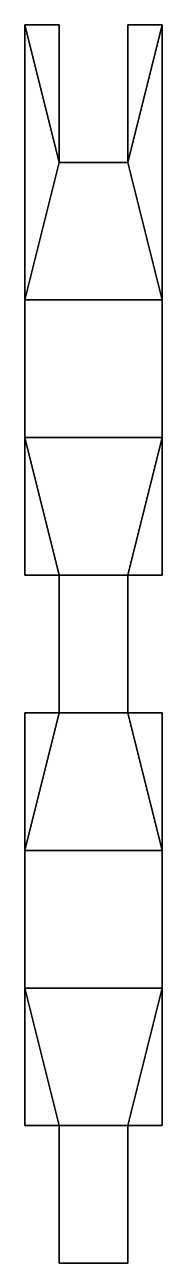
# Model space of a CAD drawing. Header units: metres. Extents: x 0.33 to 1.33, y -28.3 to -19.3.
import ezdxf

# ---------------------------------------------------------------- set-up
doc = ezdxf.new("R2010")
doc.units = ezdxf.units.M
doc.layers.add('默认值', color=7, linetype='Continuous', true_color=0x000000)

msp = doc.modelspace()

# ---------------------------------------------------------------- meshes
at = {"layer": '默认值'}
mesh = msp.add_polyface(dxfattribs=at)
corners = [(1.0829, -28.3008, 6.5287), (1.0829, -28.3008, 5.5287), (0.5829, -28.3008, 6.5287), (0.5829, -28.3008, 5.5287), (0.5829, -28.3008, 6.5287), (0.5829, -28.3008, 5.5287), (0.5829, -27.3008, 6.5287), (0.5829, -27.3008, 5.5287), (1.0829, -27.3008, 6.5287), (1.0829, -27.3008, 5.5287), (1.0829, -28.3008, 6.5287), (1.0829, -28.3008, 5.5287), (1.3329, -23.3008, 5.5287), (1.3329, -23.3008, 6.5287), (1.3329, -19.3008, 5.5287), (1.3329, -19.3008, 6.5287), (1.3329, -22.3008, 5.5287), (1.3329, -22.3008, 6.5287), (1.3329, -21.3008, 5.7787), (1.3329, -21.3008, 5.5287), (1.3329, -22.3008, 5.7787), (1.3329, -21.3008, 6.2787), (1.3329, -22.3008, 6.2787), (1.3329, -21.3008, 6.5287), (1.3329, -25.3008, 5.5287), (0.3329, -22.3008, 5.5287), (0.5829, -24.3008, 5.5287), (0.3329, -24.3008, 5.5287), (0.3329, -23.3008, 5.5287), (0.5829, -23.3008, 5.5287), (1.0829, -24.3008, 5.5287), (1.0829, -23.3008, 5.5287), (1.3329, -23.3008, 5.5287), (1.3329, -24.3008, 5.5287), (0.3329, -25.3008, 5.5287), (1.3329, -22.3008, 5.5287), (1.3329, -25.3008, 6.5287), (0.3329, -25.3008, 6.5287), (0.3329, -22.3008, 6.5287), (0.5829, -24.3008, 6.5287), (0.3329, -24.3008, 6.5287), (0.3329, -23.3008, 6.5287), (0.5829, -23.3008, 6.5287), (1.0829, -24.3008, 6.5287), (1.0829, -23.3008, 6.5287), (1.3329, -23.3008, 6.5287), (1.3329, -24.3008, 6.5287), (1.3329, -22.3008, 6.5287), (0.5829, -19.3008, 5.5287), (0.5829, -19.3008, 6.5287), (0.3329, -19.3008, 5.5287), (0.3329, -19.3008, 6.5287), (1.3329, -19.3008, 5.5287), (1.3329, -19.3008, 6.5287), (1.0829, -19.3008, 5.5287), (1.0829, -19.3008, 6.5287), (0.5829, -20.3008, 6.5287), (0.5829, -20.3008, 5.5287), (0.5829, -19.3008, 6.5287), (0.5829, -19.3008, 5.5287), (1.0829, -20.3008, 6.5287), (1.0829, -20.3008, 5.5287), (0.5829, -20.3008, 6.5287), (0.5829, -20.3008, 5.5287), (1.0829, -19.3008, 6.5287), (1.0829, -19.3008, 5.5287), (1.0829, -20.3008, 6.5287), (1.0829, -20.3008, 5.5287), (0.3329, -19.3008, 5.5287), (0.3329, -19.3008, 6.5287), (0.3329, -23.3008, 5.5287), (0.3329, -23.3008, 6.5287), (0.3329, -21.3008, 5.5287), (0.3329, -21.3008, 6.5287), (0.3329, -21.3008, 5.7787), (0.3329, -22.3008, 5.7787), (0.3329, -22.3008, 5.5287), (0.3329, -22.3008, 6.2787), (0.3329, -21.3008, 6.2787), (0.3329, -22.3008, 6.5287), (0.3329, -24.3008, 5.5287), (0.3329, -24.3008, 6.5287), (0.5829, -24.3008, 5.5287), (0.5829, -24.3008, 6.5287), (0.5829, -23.3008, 5.5287), (0.5829, -23.3008, 6.5287), (0.3329, -23.3008, 5.5287), (0.3329, -23.3008, 6.5287), (0.5829, -24.3008, 5.5287), (0.5829, -24.3008, 6.5287), (0.5829, -23.3008, 5.5287), (0.5829, -23.3008, 6.5287), (1.3329, -27.3008, 6.5287), (1.3329, -24.3008, 5.5287), (1.3329, -24.3008, 6.5287), (1.3329, -26.3008, 5.5287), (1.3329, -26.3008, 5.7787), (1.3329, -25.3008, 5.7787), (1.3329, -25.3008, 5.5287), (1.3329, -25.3008, 6.2787), (1.3329, -26.3008, 6.2787), (1.3329, -25.3008, 6.5287), (1.3329, -26.3008, 6.5287), (1.3329, -27.3008, 5.5287), (1.0829, -23.3008, 5.5287), (1.0829, -23.3008, 6.5287), (1.0829, -24.3008, 5.5287), (1.0829, -24.3008, 6.5287), (1.3329, -23.3008, 5.5287), (1.3329, -23.3008, 6.5287), (1.0829, -23.3008, 5.5287), (1.0829, -23.3008, 6.5287), (1.0829, -24.3008, 5.5287), (1.0829, -24.3008, 6.5287), (1.3329, -24.3008, 5.5287), (1.3329, -24.3008, 6.5287), (1.3329, -26.3008, 5.5287), (0.3329, -26.3008, 5.5287), (1.3329, -26.3008, 5.7787), (0.3329, -26.3008, 5.7787), (1.3329, -25.3008, 5.7787), (0.3329, -25.3008, 5.7787), (1.3329, -25.3008, 5.5287), (0.3329, -25.3008, 5.5287), (1.3329, -26.3008, 5.7787), (0.3329, -26.3008, 5.7787), (1.3329, -25.3008, 5.7787), (0.3329, -25.3008, 5.7787), (1.3329, -25.3008, 6.2787), (0.3329, -25.3008, 6.2787), (1.3329, -26.3008, 6.2787), (0.3329, -26.3008, 6.2787), (1.3329, -25.3008, 6.5287), (0.3329, -25.3008, 6.5287), (1.3329, -25.3008, 6.2787), (0.3329, -25.3008, 6.2787), (1.3329, -26.3008, 6.2787), (0.3329, -26.3008, 6.2787), (1.3329, -26.3008, 6.5287), (0.3329, -26.3008, 6.5287), (0.3329, -21.3008, 5.5287), (1.3329, -21.3008, 5.5287), (0.3329, -21.3008, 5.7787), (1.3329, -21.3008, 5.7787), (0.3329, -22.3008, 5.7787), (1.3329, -22.3008, 5.7787), (0.3329, -22.3008, 5.5287), (1.3329, -22.3008, 5.5287), (0.3329, -21.3008, 5.7787), (1.3329, -21.3008, 5.7787), (0.3329, -22.3008, 5.7787), (1.3329, -22.3008, 5.7787), (1.3329, -21.3008, 5.5287), (0.3329, -21.3008, 5.5287), (1.3329, -19.3008, 5.5287), (0.3329, -19.3008, 5.5287), (1.0829, -19.3008, 5.5287), (0.5829, -20.3008, 5.5287), (0.5829, -19.3008, 5.5287), (1.0829, -20.3008, 5.5287), (0.3329, -22.3008, 6.2787), (1.3329, -22.3008, 6.2787), (0.3329, -21.3008, 6.2787), (1.3329, -21.3008, 6.2787), (0.3329, -22.3008, 6.5287), (1.3329, -22.3008, 6.5287), (0.3329, -22.3008, 6.2787), (1.3329, -22.3008, 6.2787), (0.3329, -21.3008, 6.2787), (1.3329, -21.3008, 6.2787), (0.3329, -21.3008, 6.5287), (1.3329, -21.3008, 6.5287), (1.3329, -21.3008, 6.5287), (0.3329, -21.3008, 6.5287), (1.3329, -19.3008, 6.5287), (0.3329, -19.3008, 6.5287), (1.0829, -19.3008, 6.5287), (0.5829, -20.3008, 6.5287), (0.5829, -19.3008, 6.5287), (1.0829, -20.3008, 6.5287), (0.3329, -24.3008, 5.5287), (0.3329, -24.3008, 6.5287), (0.3329, -27.3008, 5.5287), (0.3329, -27.3008, 6.5287), (0.3329, -25.3008, 5.5287), (0.3329, -25.3008, 6.5287), (0.3329, -26.3008, 5.7787), (0.3329, -26.3008, 5.5287), (0.3329, -25.3008, 5.7787), (0.3329, -26.3008, 6.2787), (0.3329, -25.3008, 6.2787), (0.3329, -26.3008, 6.5287), (0.5829, -27.3008, 6.5287), (0.3329, -27.3008, 5.5287), (0.3329, -27.3008, 6.5287), (0.5829, -27.3008, 5.5287), (1.3329, -27.3008, 5.5287), (1.3329, -27.3008, 6.5287), (1.0829, -27.3008, 6.5287), (1.0829, -27.3008, 5.5287), (1.3329, -26.3008, 6.5287), (0.3329, -26.3008, 6.5287), (1.0829, -28.3008, 6.5287), (0.5829, -28.3008, 6.5287), (0.5829, -27.3008, 6.5287), (1.0829, -27.3008, 6.5287), (0.3329, -27.3008, 6.5287), (1.3329, -27.3008, 6.5287), (1.3329, -26.3008, 5.5287), (0.3329, -26.3008, 5.5287), (1.0829, -28.3008, 5.5287), (0.5829, -28.3008, 5.5287), (0.5829, -27.3008, 5.5287), (1.0829, -27.3008, 5.5287), (0.3329, -27.3008, 5.5287), (1.3329, -27.3008, 5.5287)]
mesh.append_faces([[corners[k] for k in face] for face in [(1, 0, 2, 3), (5, 4, 6, 7), (9, 8, 10, 11), (20, 12, 16, 16), (20, 22, 13, 12), (17, 13, 22, 22), (22, 20, 18, 21), (18, 19, 14, 14), (14, 15, 21, 18), (23, 21, 15, 15), (30, 33, 24, 24), (26, 29, 31, 30), (34, 26, 30, 24), (27, 26, 34, 34), (31, 35, 32, 32), (35, 31, 29, 25), (25, 29, 28, 28), (43, 36, 46, 46), (39, 43, 44, 42), (37, 36, 43, 39), (40, 37, 39, 39), (44, 45, 47, 47), (47, 38, 42, 44), (38, 41, 42, 42), (49, 48, 50, 51), (53, 52, 54, 55), (57, 59, 58, 56), (61, 63, 62, 60), (65, 67, 66, 64), (74, 68, 72, 72), (74, 78, 69, 68), (73, 69, 78, 78), (78, 74, 75, 77), (75, 76, 70, 70), (70, 71, 77, 75), (79, 77, 71, 71), (81, 83, 82, 80), (85, 87, 86, 84), (89, 91, 90, 88), (96, 103, 95, 95), (96, 100, 92, 103), (102, 92, 100, 100), (100, 96, 97, 99), (97, 98, 93, 93), (93, 94, 99, 97), (94, 101, 99, 99), (105, 107, 106, 104), (109, 111, 110, 108), (113, 115, 114, 112), (117, 119, 118, 116), (121, 123, 122, 120), (125, 127, 126, 124), (129, 131, 130, 128), (133, 135, 134, 132), (137, 139, 138, 136), (141, 143, 142, 140), (145, 147, 146, 144), (149, 151, 150, 148), (159, 152, 153, 157), (154, 152, 159, 159), (155, 157, 153, 153), (159, 156, 154, 154), (157, 155, 158, 158), (161, 163, 162, 160), (165, 167, 166, 164), (169, 171, 170, 168), (179, 177, 173, 172), (174, 179, 172, 172), (175, 173, 177, 177), (179, 174, 176, 176), (177, 178, 175, 175), (188, 180, 184, 184), (188, 190, 181, 180), (185, 181, 190, 190), (190, 188, 186, 189), (186, 187, 182, 182), (182, 183, 189, 186), (191, 189, 183, 183), (192, 194, 193, 195), (197, 198, 199, 196), (205, 200, 201, 204), (207, 200, 205, 205), (206, 204, 201, 201), (204, 203, 202, 205), (213, 212, 209, 208), (215, 213, 208, 208), (214, 209, 212, 212), (212, 213, 210, 211)]])

doc.saveas('drawing.dxf')
